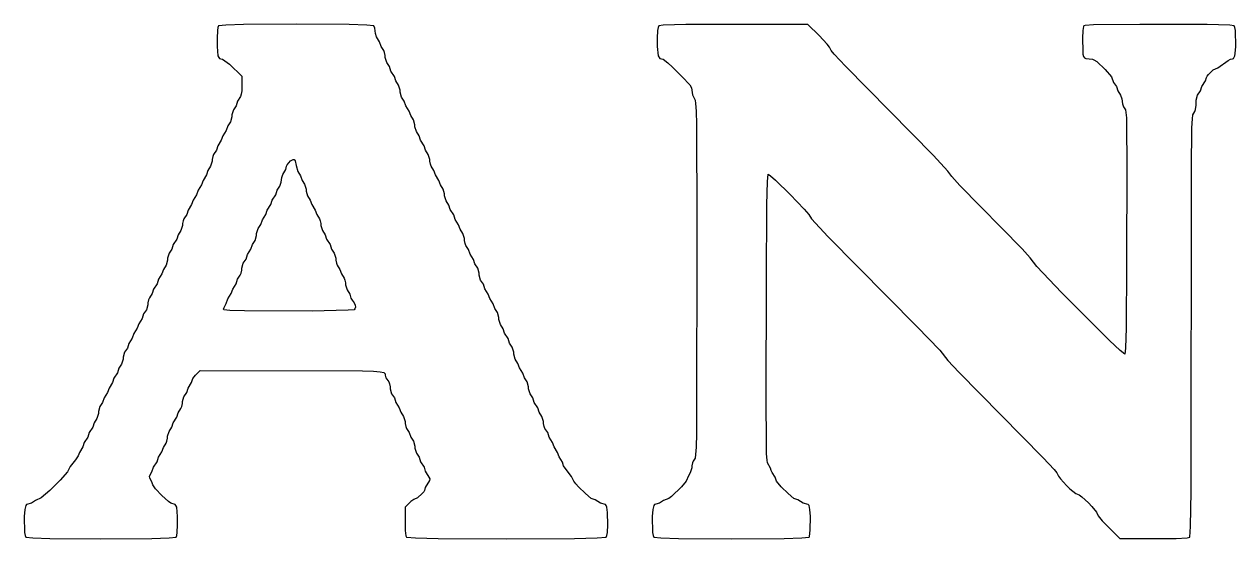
# Model space of a CAD drawing. Header units: millimetres. Extents: x 0 to 1000, y 0 to 588.
# Drawn here: x 829.6 to 1000, y 1.4 to 73.7 of the extents above; entities that cross this region are included whole.
import ezdxf

# ---------------------------------------------------------------- set-up
doc = ezdxf.new("R2010")
doc.units = ezdxf.units.MM
doc.layers.add('KESIM', color=7, linetype='Continuous')

msp = doc.modelspace()

# ---------------------------------------------------------------- linework, layer by layer
at = {"layer": 'KESIM'}
for points in [[(856.954, 73.505), (856.867, 73.279), (856.798, 72.844), (856.745, 71.749), (856.745, 70.584), (856.867, 69.298), (856.971, 69.072), (857.093, 68.933), (857.25, 68.863), (857.528, 68.828), (858.484, 68.098), (860.223, 66.412), (860.205, 64.378), (860.153, 63.908), (860.049, 63.561), (859.631, 62.9), (859.423, 62.274), (859.04, 61.683), (858.936, 61.405), (858.832, 60.987), (858.832, 60.709), (858.623, 60.014), (858.241, 59.423), (858.032, 58.797), (857.545, 58.032), (857.337, 57.406), (856.85, 56.641), (856.641, 56.015), (856.259, 55.424), (856.154, 55.146), (856.05, 54.729), (856.05, 54.451), (855.841, 53.755), (855.459, 53.164), (855.25, 52.538), (854.764, 51.773), (854.555, 51.147), (854.068, 50.382), (853.86, 49.757), (853.373, 48.992), (853.164, 48.366), (852.677, 47.601), (852.469, 46.975), (852.086, 46.384), (851.982, 46.106), (851.878, 45.688), (851.878, 45.41), (851.669, 44.715), (851.287, 44.124), (851.078, 43.498), (850.591, 42.733), (850.382, 42.107), (850, 41.516), (849.896, 41.238), (849.791, 40.821), (849.791, 40.542), (849.583, 39.847), (849.2, 39.256), (848.992, 38.63), (848.505, 37.865), (848.296, 37.239), (847.809, 36.474), (847.601, 35.848), (847.218, 35.257), (847.114, 34.979), (847.01, 34.562), (847.01, 34.284), (846.801, 33.588), (846.419, 32.997), (846.21, 32.371), (845.723, 31.606), (845.515, 30.981), (845.028, 30.216), (844.819, 29.59), (844.332, 28.825), (844.124, 28.199), (843.741, 27.608), (843.533, 26.912), (843.533, 26.634), (843.324, 25.939), (842.942, 25.348), (842.733, 24.722), (842.246, 23.957), (842.038, 23.331), (841.551, 22.566), (841.342, 21.94), (840.855, 21.175), (840.647, 20.549), (840.264, 19.958), (840.056, 19.263), (840.056, 18.985), (839.847, 18.289), (839.465, 17.698), (839.256, 17.072), (838.769, 16.307), (838.561, 15.682), (838.074, 14.917), (837.865, 14.291), (837.378, 13.526), (837.222, 13.039), (836.857, 12.483), (836.092, 11.544), (835.727, 10.796), (834.684, 9.614), (833.223, 8.154), (832.024, 7.111), (831.207, 6.745), (830.633, 6.363), (829.955, 6.172), (829.833, 6.033), (829.694, 5.494), (829.624, 4.52), (829.677, 2.26), (829.746, 1.825), (829.833, 1.599), (830.824, 1.495), (833.223, 1.426), (840.403, 1.373), (847.583, 1.426), (849.983, 1.495), (850.974, 1.599), (851.061, 1.825), (851.13, 2.26), (851.182, 3.355), (851.182, 4.52), (851.061, 5.807), (850.956, 6.033), (850.834, 6.172), (850.243, 6.363), (849.896, 6.624), (848.957, 7.476), (848.088, 8.38), (847.705, 8.953), (847.583, 9.371), (847.271, 9.892), (847.236, 10.17), (847.583, 10.796), (847.809, 11.457), (848.296, 12.204), (848.505, 12.83), (848.992, 13.595), (849.2, 14.221), (849.583, 14.812), (849.687, 15.09), (849.791, 15.508), (849.791, 15.786), (850, 16.481), (850.382, 17.072), (850.591, 17.698), (851.078, 18.463), (851.287, 19.089), (851.669, 19.68), (851.773, 19.958), (851.878, 20.376), (851.878, 20.654), (852.086, 21.349), (852.469, 21.94), (852.677, 22.566), (853.164, 23.331), (853.355, 23.922), (853.703, 24.374), (854.381, 25.035), (877.173, 25), (878.738, 24.948), (879.694, 24.861), (880.181, 24.739), (880.372, 24.583), (880.389, 24.357), (880.494, 24.026), (880.876, 23.435), (880.981, 23.157), (881.085, 22.74), (881.085, 22.462), (881.293, 21.766), (881.676, 21.175), (881.885, 20.549), (882.371, 19.784), (882.58, 19.159), (882.962, 18.567), (883.171, 17.872), (883.171, 17.594), (883.275, 17.177), (883.38, 16.898), (883.762, 16.307), (883.971, 15.682), (884.353, 15.09), (884.562, 14.395), (884.562, 14.117), (884.771, 13.421), (885.153, 12.83), (885.362, 12.204), (885.848, 11.439), (886.005, 10.866), (886.648, 9.788), (886.596, 9.545), (886.005, 8.588), (885.901, 8.171), (885.796, 7.962), (885.605, 7.736), (884.944, 7.111), (884.405, 6.902), (883.971, 6.606), (883.171, 5.807), (883.206, 2.556), (883.293, 1.808), (883.38, 1.599), (884.666, 1.495), (887.848, 1.426), (897.427, 1.373), (907.006, 1.426), (910.188, 1.495), (911.474, 1.599), (911.561, 1.825), (911.631, 2.26), (911.683, 3.355), (911.666, 5.059), (911.561, 5.807), (911.474, 6.033), (911.353, 6.172), (910.675, 6.363), (909.91, 6.85), (909.353, 7.058), (908.536, 7.719), (907.58, 8.658), (907.197, 9.11), (906.919, 9.475), (906.606, 10.153), (905.841, 11.092), (905.476, 11.648), (905.32, 12.135), (904.833, 12.9), (904.624, 13.526), (904.138, 14.291), (903.929, 14.917), (903.442, 15.682), (903.234, 16.307), (902.851, 16.898), (902.747, 17.177), (902.643, 17.594), (902.643, 17.872), (902.434, 18.567), (902.051, 19.159), (901.843, 19.784), (901.356, 20.549), (901.147, 21.175), (900.765, 21.766), (900.556, 22.462), (900.556, 22.74), (900.348, 23.435), (899.965, 24.026), (899.757, 24.652), (899.27, 25.417), (899.061, 26.043), (898.679, 26.634), (898.47, 27.33), (898.47, 27.608), (898.261, 28.303), (897.879, 28.894), (897.67, 29.52), (897.184, 30.285), (896.975, 30.911), (896.592, 31.502), (896.488, 31.78), (896.384, 32.197), (896.384, 32.476), (896.175, 33.171), (895.793, 33.762), (895.584, 34.388), (895.097, 35.153), (894.889, 35.779), (894.402, 36.544), (894.193, 37.17), (893.811, 37.761), (893.602, 38.456), (893.602, 38.734), (893.394, 39.43), (893.011, 40.021), (892.803, 40.647), (892.316, 41.412), (892.107, 42.038), (891.725, 42.629), (891.62, 42.907), (891.516, 43.324), (891.516, 43.602), (891.307, 44.298), (890.925, 44.889), (890.716, 45.515), (890.229, 46.28), (890.021, 46.905), (889.534, 47.67), (889.325, 48.296), (888.943, 48.887), (888.734, 49.583), (888.734, 49.861), (888.526, 50.556), (888.143, 51.147), (887.935, 51.773), (887.448, 52.538), (887.239, 53.164), (886.857, 53.755), (886.752, 54.033), (886.648, 54.451), (886.648, 54.729), (886.439, 55.424), (886.057, 56.015), (885.848, 56.641), (885.362, 57.406), (885.153, 58.032), (884.771, 58.623), (884.562, 59.318), (884.562, 59.597), (884.353, 60.292), (883.971, 60.883), (883.762, 61.509), (883.275, 62.274), (883.067, 62.9), (882.684, 63.491), (882.476, 64.186), (882.476, 64.465), (882.267, 65.16), (881.885, 65.751), (881.676, 66.377), (881.189, 67.142), (880.981, 67.768), (880.598, 68.359), (880.389, 69.054), (880.389, 69.332), (880.285, 69.75), (880.181, 70.028), (879.798, 70.619), (879.59, 71.245), (879.155, 71.975), (879.033, 72.41), (878.946, 73.175), (878.79, 73.505), (877.782, 73.609), (875.296, 73.679), (867.872, 73.731), (860.449, 73.679), (857.962, 73.609)], [(918.846, 73.505), (918.759, 73.279), (918.689, 72.844), (918.637, 71.749), (918.637, 70.584), (918.759, 69.28), (918.985, 68.933), (919.454, 68.811), (920.132, 68.289), (920.81, 67.681), (922.166, 66.342), (923.209, 65.212), (923.453, 64.777), (923.609, 63.787), (923.957, 63.074), (924.044, 62.587), (924.113, 61.526), (924.148, 59.614), (924.2, 46.001), (924.148, 16.186), (924.113, 14.273), (924.044, 13.213), (923.957, 12.726), (923.713, 12.309), (923.609, 12.031), (923.505, 11.613), (923.505, 11.335), (923.296, 10.64), (923.018, 10.24), (922.705, 9.475), (922.045, 8.658), (920.636, 7.319), (920.271, 7.058), (919.524, 6.745), (918.95, 6.363), (918.428, 6.241), (918.272, 6.172), (918.15, 6.033), (918.011, 5.494), (917.942, 4.52), (917.994, 2.26), (918.063, 1.825), (918.15, 1.599), (919.159, 1.495), (921.645, 1.426), (929.068, 1.373), (936.492, 1.426), (938.978, 1.495), (939.986, 1.599), (940.038, 1.686), (940.16, 2.573), (940.195, 4.52), (940.125, 5.494), (939.986, 6.033), (939.864, 6.172), (939.186, 6.363), (938.421, 6.85), (937.865, 7.058), (937.048, 7.719), (936.092, 8.658), (935.431, 9.475), (935.223, 10.031), (934.788, 10.709), (934.666, 10.97), (934.579, 11.318), (934.162, 12.031), (934.092, 12.448), (934.023, 13.317), (933.988, 14.847), (933.953, 20.897), (933.988, 37.743), (934.058, 48.314), (934.127, 51.634), (934.232, 52.625), (934.579, 52.417), (935.292, 51.791), (937.326, 49.809), (939.308, 47.723), (939.951, 46.975), (940.351, 46.349), (942.646, 43.88), (955.216, 31.172), (958.362, 27.886), (959.492, 26.443), (961.04, 24.791), (972.896, 12.761), (974.444, 11.109), (974.826, 10.64), (975.07, 10.188), (975.348, 9.823), (976.2, 8.884), (976.686, 8.414), (977.503, 7.754), (977.99, 7.545), (978.355, 7.267), (979.294, 6.415), (979.764, 5.928), (980.424, 5.111), (980.65, 4.607), (981.189, 3.912), (983.693, 1.391), (991.603, 1.408), (993.185, 1.495), (993.533, 1.599), (993.637, 3.112), (993.707, 7.997), (993.776, 53.373), (993.828, 59.179), (993.898, 60.414), (993.985, 60.97), (994.245, 61.439), (994.35, 61.752), (994.437, 62.344), (994.454, 63.039), (994.628, 63.734), (995.028, 64.36), (995.236, 64.986), (995.723, 65.751), (995.862, 66.238), (995.984, 66.446), (996.158, 66.672), (996.836, 67.298), (997.462, 67.576), (998.922, 68.637), (999.27, 68.828), (999.531, 68.863), (999.67, 68.933), (999.791, 69.089), (999.878, 69.298), (999.93, 69.628), (1000, 70.602), (999.948, 72.844), (999.878, 73.279), (999.791, 73.505), (999.166, 73.609), (995.967, 73.696), (986.526, 73.713), (980.007, 73.644), (978.825, 73.557), (978.651, 73.505), (978.599, 73.418), (978.494, 72.844), (978.442, 71.749), (978.477, 69.941), (978.512, 69.524), (978.599, 69.211), (978.738, 69.019), (978.912, 68.915), (979.868, 68.811), (980.059, 68.741), (980.459, 68.481), (981.624, 67.385), (982.528, 66.325), (982.823, 65.56), (983.206, 64.986), (983.414, 64.36), (983.797, 63.769), (983.971, 63.23), (984.058, 62.552), (984.214, 62.135), (984.475, 61.683), (984.545, 61.318), (984.614, 60.57), (984.649, 59.249), (984.684, 54.138), (984.649, 39.951), (984.579, 31.033), (984.51, 28.199), (984.405, 27.347), (983.762, 27.851), (982.25, 29.277), (975.487, 36.005), (972.027, 39.656), (971.088, 40.873), (969.941, 42.142), (961.213, 51.043), (960.066, 52.312), (959.771, 52.677), (959.527, 53.077), (957.493, 55.285), (945.115, 67.837), (943.515, 69.541), (943.115, 70.028), (942.855, 70.497), (942.542, 70.932), (941.394, 72.149), (939.812, 73.713), (922.67, 73.696), (919.471, 73.609)], [(867.872, 53.842), (868.081, 53.042), (868.481, 52.417), (868.724, 51.739), (869.054, 51.252), (869.263, 50.556), (869.263, 50.278), (869.471, 49.583), (869.854, 48.992), (870.063, 48.366), (870.549, 47.601), (870.758, 46.975), (871.14, 46.384), (871.245, 46.106), (871.349, 45.688), (871.349, 45.41), (871.558, 44.715), (871.94, 44.124), (872.149, 43.498), (872.636, 42.733), (872.844, 42.107), (873.227, 41.516), (873.435, 40.821), (873.435, 40.542), (873.54, 40.125), (873.644, 39.847), (874.026, 39.256), (874.235, 38.63), (874.618, 38.039), (874.722, 37.761), (874.826, 37.344), (874.826, 37.065), (875.035, 36.37), (875.417, 35.779), (875.574, 35.205), (875.73, 34.91), (876.008, 34.545), (876.165, 34.214), (876.2, 33.953), (876.113, 33.71), (876.008, 33.588), (875.156, 33.501), (870.132, 33.38), (860.588, 33.414), (858.519, 33.467), (857.702, 33.554), (857.667, 33.658), (857.719, 33.901), (858.015, 34.44), (858.241, 35.101), (858.727, 35.848), (858.936, 36.474), (859.423, 37.239), (859.631, 37.865), (860.014, 38.456), (860.118, 38.734), (860.223, 39.152), (860.223, 39.43), (860.431, 40.125), (860.814, 40.716), (861.022, 41.342), (861.509, 42.107), (861.718, 42.733), (862.1, 43.324), (862.309, 44.019), (862.309, 44.298), (862.517, 44.993), (862.9, 45.584), (863.108, 46.21), (863.595, 46.975), (863.804, 47.601), (864.291, 48.366), (864.499, 48.992), (864.986, 49.757), (865.195, 50.382), (865.577, 50.974), (865.751, 51.513), (865.838, 52.173), (865.994, 52.59), (866.429, 53.321), (866.516, 53.755), (866.603, 53.946), (867.09, 54.503), (867.437, 54.711), (867.576, 54.711), (867.716, 54.538)]]:
    msp.add_lwpolyline(points, close=True, dxfattribs=at)

doc.saveas('drawing.dxf')
